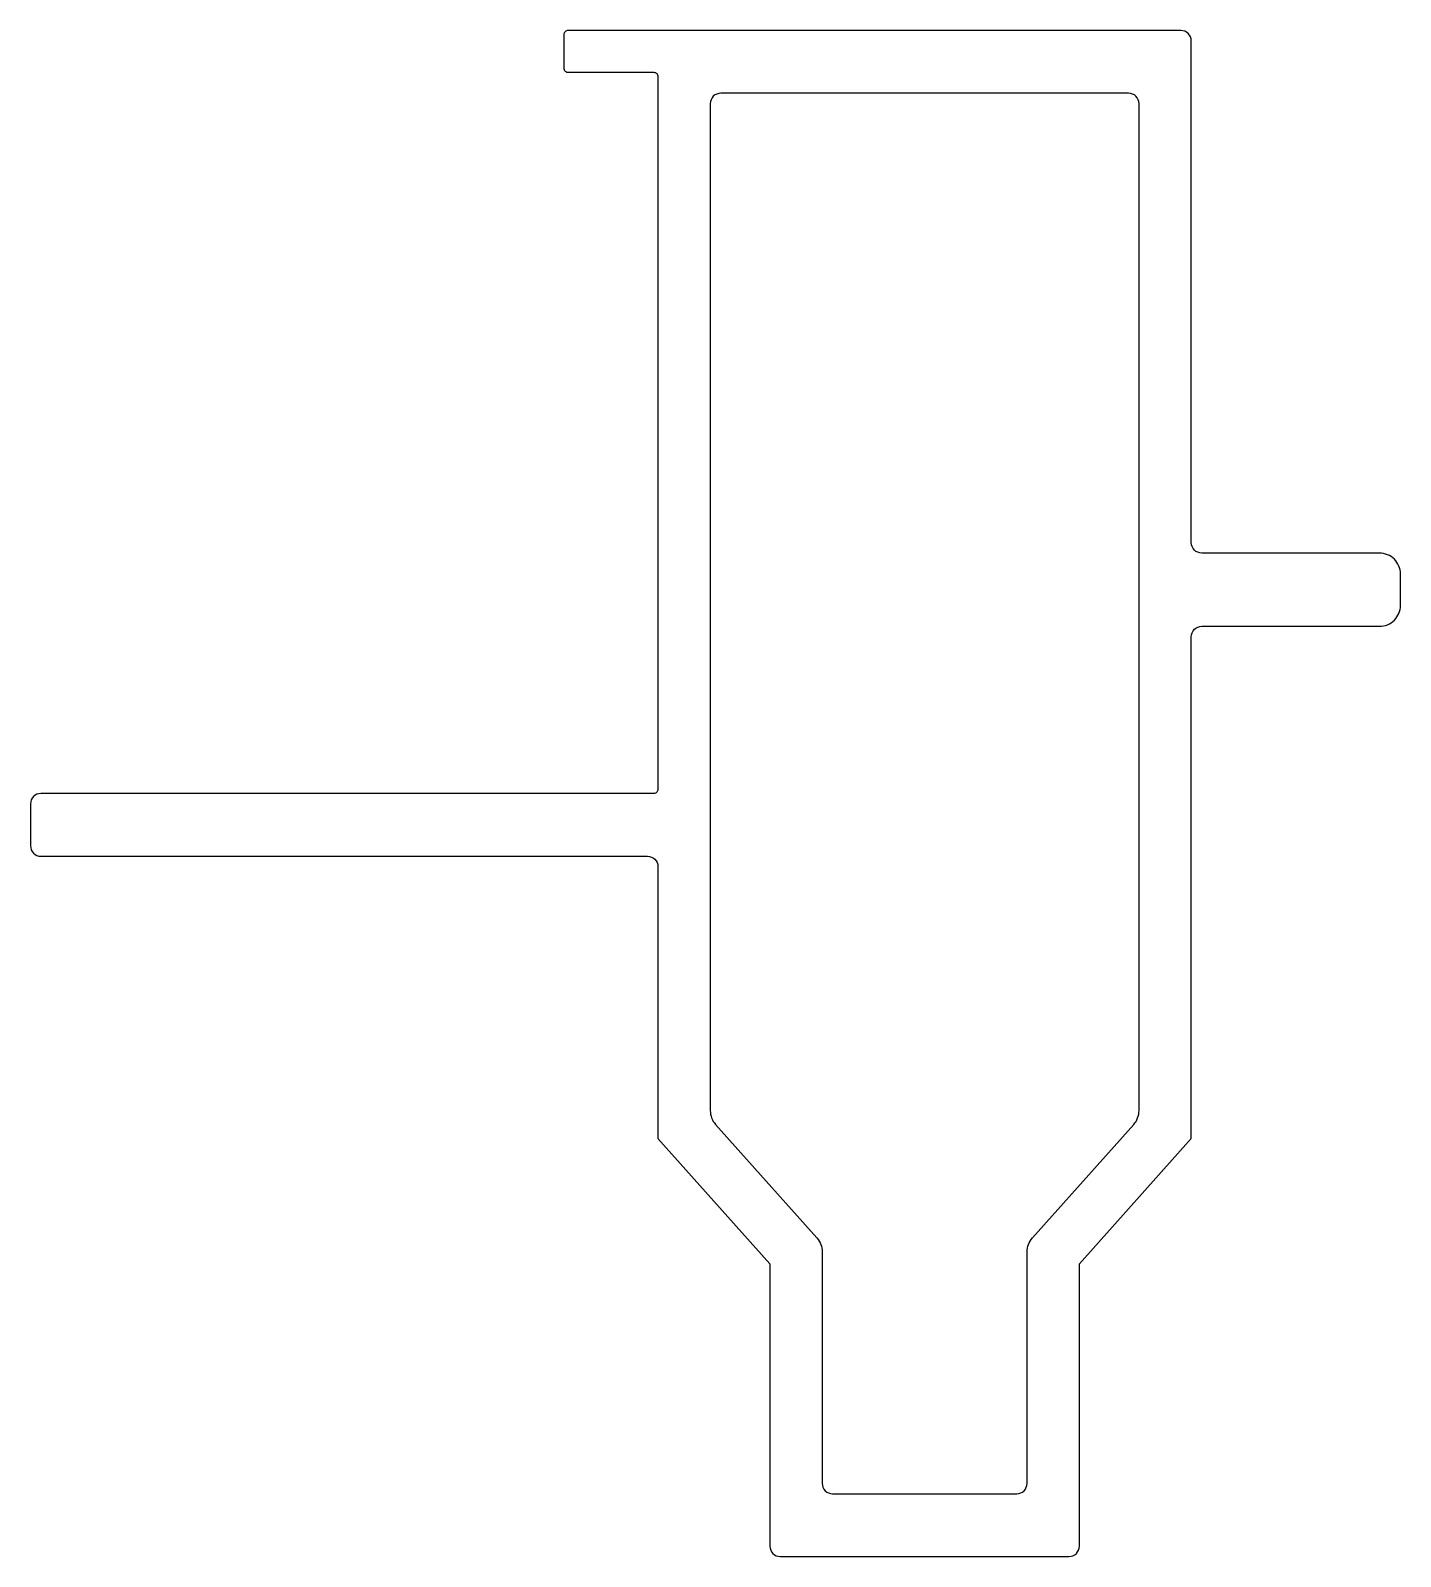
# Model space of a CAD drawing. Extents: x 525.1 to 590.6, y 729 to 802.
import ezdxf

# ---------------------------------------------------------------- set-up
doc = ezdxf.new("R2010")
doc.units = 0
doc.layers.add('ANA', color=220, linetype='CONTINUOUS')

msp = doc.modelspace()

# ---------------------------------------------------------------- linework, layer by layer
at = {"layer": 'ANA', "color": 0}
for points in [[(580.578, 748.985), (580.578, 772.985, -0.414214), (581.078, 773.485), (589.578, 773.485, 0.414214), (590.578, 774.485), (590.578, 775.985, 0.414214), (589.578, 776.985), (581.078, 776.985, -0.414214), (580.578, 777.485), (580.578, 801.485, 0.414214), (580.078, 801.985), (550.778, 801.985, 0.414214), (550.578, 801.785), (550.578, 800.185, 0.414214), (550.778, 799.985), (554.878, 799.985, -0.414214), (555.078, 799.785), (555.078, 765.685, -0.414214), (554.878, 765.485), (525.578, 765.485, 0.414214), (525.078, 764.985), (525.078, 762.985, 0.414214), (525.578, 762.485), (554.578, 762.485, -0.414214), (555.078, 761.985), (555.078, 748.985), (560.428, 742.985), (560.428, 729.485, 0.414214), (560.928, 728.985), (574.728, 728.985, 0.414214), (575.228, 729.485), (575.228, 742.985)], [(572.728, 732.485), (572.728, 743.556, -0.184086), (572.982, 744.222), (577.825, 749.653, 0.184086), (578.078, 750.319), (578.078, 798.485, 0.414214), (577.578, 798.985), (558.078, 798.985, 0.414214), (557.578, 798.485), (557.578, 750.319, 0.184086), (557.832, 749.653), (562.675, 744.222, -0.184086), (562.928, 743.556), (562.928, 732.485, 0.414214), (563.428, 731.985), (572.228, 731.985, 0.414214)]]:
    msp.add_lwpolyline(points, format="xyb", close=True, dxfattribs=at)

doc.saveas('drawing.dxf')
